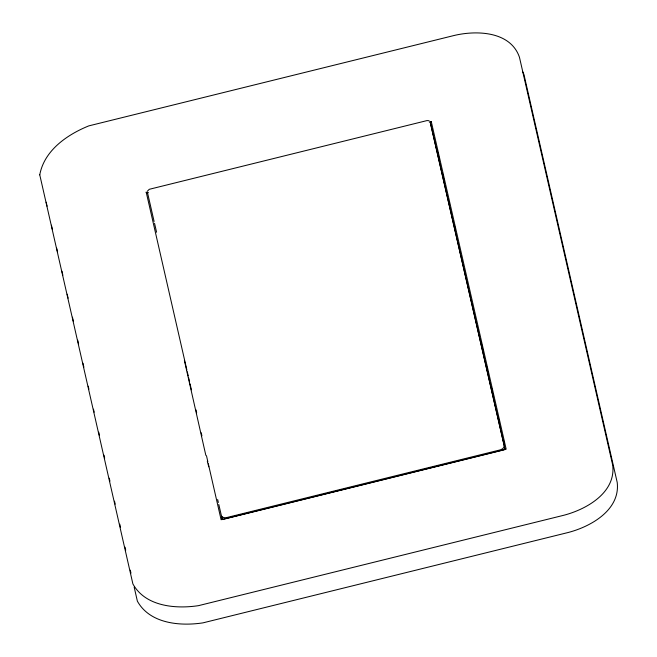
<?xml version="1.0" encoding="UTF-8"?>
<svg xmlns="http://www.w3.org/2000/svg" width="657" height="657" viewBox="0 0 657 657"><rect width="100%" height="100%" fill="white"/><g stroke="black" fill="none" stroke-linecap="round" stroke-linejoin="round"><path stroke-width="0.99" d="M147.324 191.244L149.262 189.306L427.075 120.568L429.111 120.74M429.267 121.988L431.247 121.504L431.477 122.358M148.392 192.402L146.404 192.887L146.183 192.033L186.843 369.858M430.294 122.489L504.149 445.512A5.174 3.31 -14.6 0 1 499.862 449.979L227.076 517.47A5.174 3.31 -14.6 0 1 221.68 516.279L222.28 519.572L504.116 449.84M522.717 71.827L523.941 74.471L617.21 482.427C620.479 509.947 590.807 526.659 568.042 532.531L202.964 622.861C180.018 626.335 149.853 623.715 137.37 601.147L134.176 587.144M430.236 122.259L505.11 449.593L504.888 448.739M147.406 192.238L147.685 193.33M205.846 455.391L184.371 360.414M207.308 461.115L208.762 466.79M431.247 121.504L506.161 449.174L221.097 519.712L208.31 463.76M437.061 149.673L437.973 153.664M438.424 155.66L439.114 158.649M442.301 172.619L443.22 176.61M443.672 178.605L444.354 181.603M448.92 201.551L449.602 204.549M454.168 224.497L455.079 228.488M481.08 342.231L481.992 346.223M482.452 348.218L483.133 351.208M486.328 365.177L487.239 369.168M487.699 371.164L488.381 374.153M491.576 388.123L492.487 392.114M492.947 394.11L493.629 397.099M498.187 417.055L499.098 421.047M503.434 440.001L504.346 443.992M147.464 192.468L154.099 221.475M154.535 223.265L156.58 232.241M217.656 499.484L218.346 502.49M218.797 504.486L222.28 519.572M187.294 371.854L188.214 375.853M188.666 377.849L189.577 381.84M190.037 383.844L191.409 389.839M195.975 409.82L196.665 412.81M201.231 432.791L201.913 435.788M206.487 455.769L207.85 461.764M46.162 202.192L47.074 206.191M51.418 225.195L52.33 229.194M56.674 248.19L57.594 252.189M61.939 271.185L62.85 275.184M67.195 294.18L68.106 298.179M72.451 317.183L73.362 321.183M77.707 340.178L78.626 344.178M82.963 363.173L83.882 367.173M88.227 386.168L88.909 389.174M93.483 409.171L94.165 412.169M98.739 432.166L99.429 435.164M103.995 455.161L104.685 458.167M109.259 478.165L109.941 481.162M114.515 501.16L115.197 504.157M119.771 524.155L120.461 527.152M125.027 547.15L125.717 550.155M130.291 570.153L130.973 573.15M39.765 174.852L132.895 583.942C145.369 606.51 175.542 609.129 198.48 605.655L563.558 515.326C586.323 509.454 615.995 492.742 612.726 465.213L519.457 57.266C510.538 31.134 476.366 30.115 453.864 35.552L88.794 125.881C67.203 134.628 44.241 150.396 39.765 174.852"/></g></svg>
